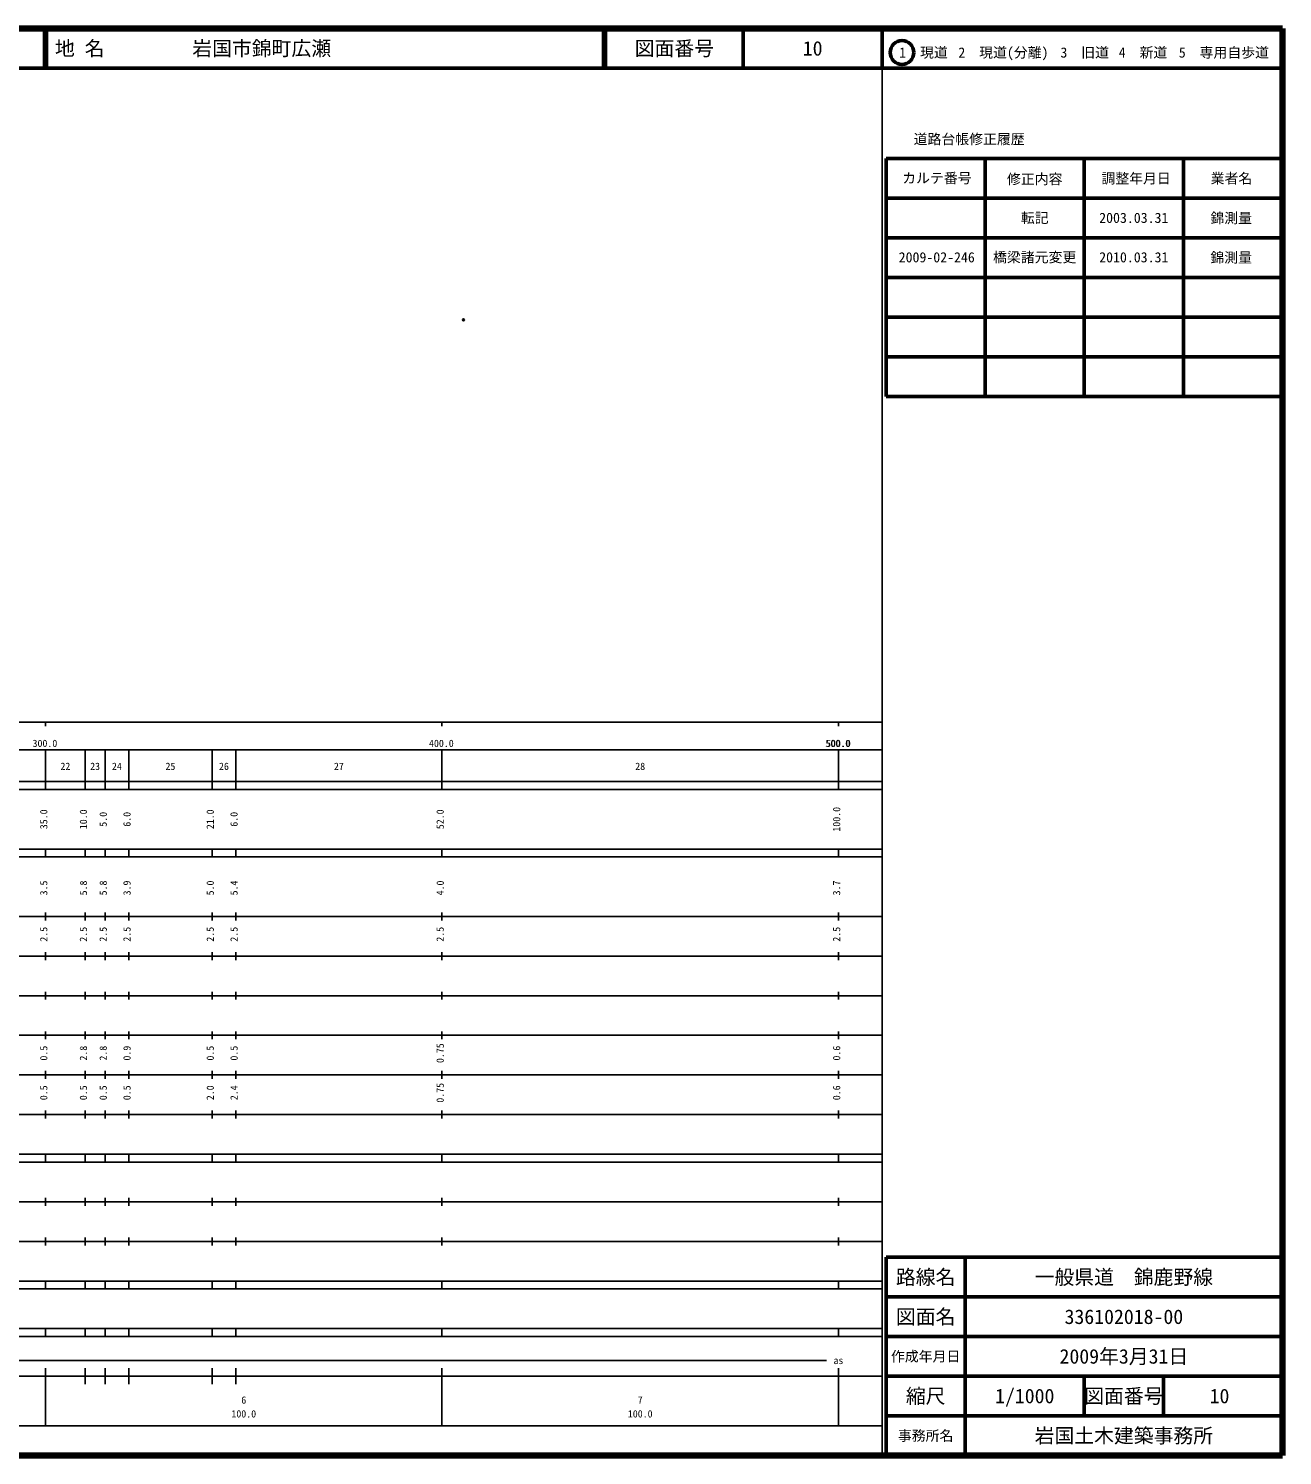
# Model space of a CAD drawing. Units: millimetres on the paper. Extents: x 40 to 680, y 20 to 380.
# Drawn here: x 363.7 to 680, y 20 to 380 of the extents above; entities that cross this region are included whole.
import ezdxf
from ezdxf.enums import TextEntityAlignment as Align

# ---------------------------------------------------------------- set-up
doc = ezdxf.new("R2010")
doc.units = ezdxf.units.MM
doc.header["$PDMODE"] = 32
doc.header["$PDSIZE"] = 0.5
doc.layers.add('M-OTRS', color=6, linetype='Continuous')
doc.layers.add('M-TTL-TXT', color=7, linetype='Continuous')
for name, color, linetype, lineweight in [('M-TTL', 2, 'Continuous', 140), ('M-TTL-BAND', 7, 'Continuous', 25), ('M-TTL-FRAM', 2, 'Continuous', 50), ('M-TTL-LINE', 7, 'Continuous', 50)]:
    doc.layers.add(name, color=color, linetype=linetype, lineweight=lineweight)
doc.styles.add('ＭＳ ゴシック', font='')
doc.styles.get('ＭＳ ゴシック').set_extended_font_data('MS Gothic')

msp = doc.modelspace()

# ---------------------------------------------------------------- linework, layer by layer
at = {"layer": 'M-OTRS'}
msp.add_point((473.404, 306.525), dxfattribs=at)
at = {"layer": 'M-TTL'}
for p, q in [((680, 380), (40, 380)), ((680, 20), (680, 380)), ((40, 20), (680, 20))]:
    msp.add_line(p, q, dxfattribs=at)
at = {"layer": 'M-TTL-BAND'}
for p, q in [((579, 20), (579, 370)), ((40, 205), (579, 205)), ((368, 205), (368, 204)), ((468, 205), (468, 204)), ((568, 205), (568, 204)), ((68, 198), (579, 198)), ((368, 188), (368, 198)), ((378, 188), (378, 198)), ((383, 188), (383, 198)), ((389, 188), (389, 198)), ((410, 188), (410, 198)), ((416, 188), (416, 198)), ((468, 188), (468, 198)), ((568, 188), (568, 198)), ((40, 190), (579, 190)), ((40, 188), (579, 188)), ((40, 173), (579, 173)), ((368, 171), (368, 173)), ((378, 171), (378, 173)), ((383, 171), (383, 173)), ((389, 171), (389, 173)), ((410, 171), (410, 173)), ((416, 171), (416, 173)), ((468, 171), (468, 173)), ((568, 171), (568, 173)), ((40, 171), (579, 171)), ((40, 156), (579, 156)), ((368, 155), (368, 157)), ((378, 155), (378, 157)), ((383, 155), (383, 157)), ((389, 155), (389, 157)), ((410, 155), (410, 157)), ((416, 155), (416, 157)), ((468, 155), (468, 157)), ((568, 155), (568, 157)), ((46, 146), (579, 146)), ((368, 145), (368, 147)), ((378, 145), (378, 147)), ((383, 145), (383, 147)), ((389, 145), (389, 147)), ((410, 145), (410, 147)), ((416, 145), (416, 147)), ((468, 145), (468, 147)), ((568, 145), (568, 147)), ((368, 135), (368, 137)), ((378, 135), (378, 137)), ((383, 135), (383, 137)), ((389, 135), (389, 137)), ((410, 135), (410, 137)), ((416, 135), (416, 137)), ((468, 135), (468, 137)), ((568, 135), (568, 137)), ((52, 136), (579, 136)), ((46, 126), (579, 126)), ((368, 125), (368, 127)), ((378, 125), (378, 127)), ((383, 125), (383, 127)), ((389, 125), (389, 127)), ((410, 125), (410, 127)), ((416, 125), (416, 127)), ((468, 125), (468, 127)), ((568, 125), (568, 127)), ((52, 116), (579, 116)), ((368, 115), (368, 117)), ((378, 115), (378, 117)), ((383, 115), (383, 117)), ((389, 115), (389, 117)), ((410, 115), (410, 117)), ((416, 115), (416, 117)), ((468, 115), (468, 117)), ((568, 115), (568, 117)), ((46, 106), (579, 106)), ((368, 105), (368, 107)), ((378, 105), (378, 107)), ((383, 105), (383, 107)), ((389, 105), (389, 107)), ((410, 105), (410, 107)), ((416, 105), (416, 107)), ((468, 105), (468, 107)), ((568, 105), (568, 107)), ((40, 96), (579, 96)), ((40, 94), (579, 94)), ((368, 94), (368, 96)), ((378, 94), (378, 96)), ((383, 94), (383, 96)), ((389, 94), (389, 96)), ((410, 94), (410, 96)), ((416, 94), (416, 96)), ((468, 94), (468, 96)), ((568, 94), (568, 96)), ((49, 84), (579, 84)), ((368, 83), (368, 85)), ((378, 83), (378, 85)), ((383, 83), (383, 85)), ((389, 83), (389, 85)), ((410, 83), (410, 85)), ((416, 83), (416, 85)), ((468, 83), (468, 85)), ((568, 83), (568, 85)), ((40, 74), (579, 74)), ((368, 73), (368, 75)), ((378, 73), (378, 75)), ((383, 73), (383, 75)), ((389, 73), (389, 75)), ((410, 73), (410, 75)), ((416, 73), (416, 75)), ((468, 73), (468, 75)), ((568, 73), (568, 75)), ((40, 64), (579, 64)), ((40, 62), (579, 62)), ((368, 62), (368, 64)), ((378, 62), (378, 64)), ((383, 62), (383, 64)), ((389, 62), (389, 64)), ((410, 62), (410, 64)), ((416, 62), (416, 64)), ((468, 62), (468, 64)), ((568, 62), (568, 64)), ((40, 52), (579, 52)), ((368, 50), (368, 52)), ((378, 50), (378, 52)), ((383, 50), (383, 52)), ((389, 50), (389, 52)), ((410, 50), (410, 52)), ((416, 50), (416, 52)), ((468, 50), (468, 52)), ((568, 50), (568, 52)), ((40, 50), (579, 50)), ((71, 44), (565, 44)), ((40, 40), (579, 40)), ((368, 27.5), (368, 42)), ((378, 38), (378, 42)), ((383, 38), (383, 42)), ((389, 38), (389, 42)), ((410, 38), (410, 42)), ((416, 38), (416, 42)), ((468, 27.5), (468, 42)), ((568, 27.5), (568, 42)), ((68, 27.5), (579, 27.5))]:
    msp.add_line(p, q, dxfattribs=at)
at = {"layer": 'M-TTL-FRAM'}
for p, q in [((580, 347.197), (580, 287.197)), ((580, 347.197), (680, 347.197)), ((580, 287.197), (680, 287.197)), ((680, 70), (580, 70)), ((580, 70), (580, 20))]:
    msp.add_line(p, q, dxfattribs=at)
at = {"layer": 'M-TTL-LINE'}
for p, q in [((367.75, 380), (367.75, 370)), ((368.25, 380), (368.25, 370)), ((508.747, 380), (508.747, 370)), ((509.247, 380), (509.247, 370)), ((543.997, 380), (543.997, 370)), ((579, 380), (579, 370)), ((40, 370), (680, 370)), ((605, 347.197), (605, 287.197)), ((630, 347.197), (630, 287.197)), ((655, 347.197), (655, 287.197)), ((580, 337.197), (680, 337.197)), ((580, 327.197), (680, 327.197)), ((580, 317.197), (680, 317.197)), ((580, 307.197), (680, 307.197)), ((580, 297.197), (680, 297.197)), ((600, 70), (600, 20)), ((680, 60), (580, 60)), ((680, 50), (580, 50)), ((680, 40), (580, 40)), ((630, 40), (630, 30)), ((650, 40), (650, 30)), ((680, 30), (580, 30))]:
    msp.add_line(p, q, dxfattribs=at)
msp.add_circle((584.031, 373.958), 3, dxfattribs=at)

# ---------------------------------------------------------------- texts
at = {"layer": 'M-TTL-BAND', "style": 'ＭＳ ゴシック'}
for s, p in [('300.0', (367.844, 198.195)), ('400.0', (467.844, 198.195)), ('500.0', (567.844, 198.195)), ('500.0', (568, 198.195)), ('22', (373, 192.405)), ('23', (380.5, 192.405)), ('24', (386, 192.405)), ('25', (399.5, 192.405)), ('26', (413, 192.405)), ('27', (442, 192.405)), ('28', (518, 192.405)), ('as', (568, 42.5)), ('6', (418, 32.523)), ('7', (518, 32.523)), ('100.0', (418, 29.033)), ('100.0', (518, 29.033))]:
    msp.add_text(s, height=1.833, dxfattribs=at).set_placement(p, align=Align.BOTTOM_CENTER)
for s, p in [('35.0', (369, 180.5)), ('10.0', (379, 180.5)), ('5.0', (384, 180.5)), ('6.0', (390, 180.5)), ('21.0', (411, 180.5)), ('6.0', (417, 180.5)), ('52.0', (469, 180.5)), ('100.0', (569, 180.5)), ('3.5', (369, 163.174)), ('5.8', (379, 163.174)), ('5.8', (384, 163.174)), ('3.9', (390, 163.174)), ('5.0', (411, 163.174)), ('5.4', (417, 163.174)), ('4.0', (469, 163.174)), ('3.7', (569, 163.174)), ('2.5', (369, 151.5)), ('2.5', (379, 151.5)), ('2.5', (384, 151.5)), ('2.5', (390, 151.5)), ('2.5', (411, 151.5)), ('2.5', (417, 151.5)), ('2.5', (469, 151.5)), ('2.5', (569, 151.5)), ('0.5', (369, 121.5)), ('2.8', (379, 121.5)), ('2.8', (384, 121.5)), ('0.9', (390, 121.5)), ('0.5', (411, 121.5)), ('0.5', (417, 121.5)), ('0.75', (469, 121.5)), ('0.6', (569, 121.5)), ('0.5', (369, 111.5)), ('0.5', (379, 111.5)), ('0.5', (384, 111.5)), ('0.5', (390, 111.5)), ('2.0', (411, 111.5)), ('2.4', (417, 111.5)), ('0.75', (469, 111.5)), ('0.6', (569, 111.5))]:
    msp.add_text(s, height=1.833, rotation=90, dxfattribs=at).set_placement(p, align=Align.BOTTOM_CENTER)
at = {"layer": 'M-TTL-TXT', "style": 'ＭＳ ゴシック'}
for s, p in [('地 名', (370.38, 375)), ('岩国市錦町広瀬', (405.024, 375))]:
    msp.add_text(s, height=3.666, dxfattribs=at).set_placement(p, align=Align.MIDDLE_LEFT)
for s, height, p in [('図面番号', 3.666, (526.622, 375)), ('10', 3.666, (561.497, 375)), ('1\u3000現道', 2.566, (589.448, 373.958)), ('2\u3000現道(分離)', 2.566, (609.619, 373.958)), ('3\u3000旧道', 2.566, (630.121, 373.958)), ('4\u3000新道', 2.566, (644.824, 373.958)), ('5\u3000専用自歩道', 2.566, (665.228, 373.958)), ('道路台帳修正履歴', 2.566, (600.968, 352.113)), ('カルテ番号', 2.566, (592.839, 342.277)), ('修正内容', 2.566, (617.509, 342.023)), ('調整年月日', 2.566, (643.089, 342.197)), ('業者名', 2.566, (667.134, 342.197)), ('転記', 2.566, (617.5, 332.245)), ('2003.03.31', 2.566, (642.5, 332.245)), ('錦測量', 2.566, (667.077, 332.189)), ('2009-02-246', 2.566, (592.798, 322.291)), ('橋梁諸元変更', 2.566, (617.5, 322.291)), ('2010.03.31', 2.566, (642.5, 322.291)), ('錦測量', 2.566, (667.077, 322.234)), ('路線名', 3.666, (590, 65)), ('路線名', 3.666, (590, 65)), ('一般県道\u3000錦鹿野線', 3.666, (640, 65)), ('図面名', 3.666, (590, 55)), ('図面名', 3.666, (590, 55)), ('336102018-00', 3.666, (640, 55)), ('2009年3月31日', 3.666, (640, 45)), ('作成年月日', 2.566, (590, 45)), ('作成年月日', 2.566, (590, 45)), ('縮尺', 3.666, (590, 35)), ('縮尺', 3.666, (590, 35)), ('1/1000', 3.666, (615, 35)), ('図面番号', 3.666, (640, 35)), ('図面番号', 3.666, (640, 35)), ('10', 3.666, (664.125, 35)), ('事務所名', 2.566, (590, 25)), ('事務所名', 2.566, (590, 25)), ('岩国土木建築事務所', 3.666, (640, 25))]:
    msp.add_text(s, height=height, dxfattribs=at).set_placement(p, align=Align.MIDDLE_CENTER)

doc.saveas('drawing.dxf')
